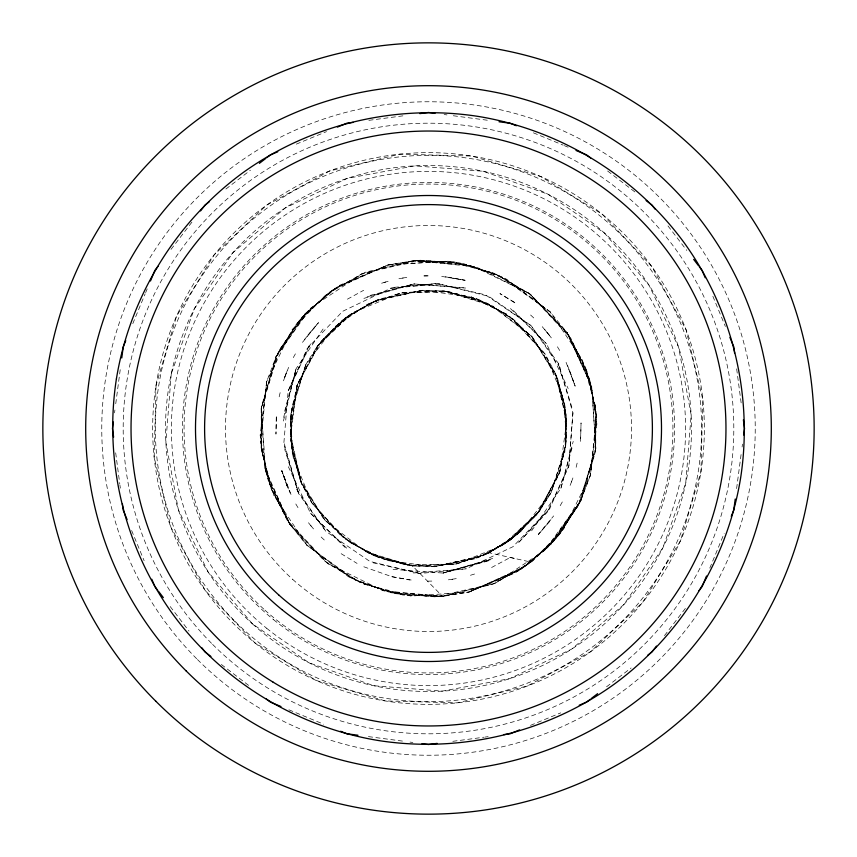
<?xml version="1.0" encoding="UTF-8"?>
<svg xmlns="http://www.w3.org/2000/svg" width="857" height="857" viewBox="0 0 857 857"><rect width="100%" height="100%" fill="white"/><g stroke="black" fill="none" stroke-linecap="round" stroke-linejoin="round"><path stroke-width="0.64" stroke-dasharray="4.29 3.21" d="M276.265 417.241L275.954 434.092L276.586 413.47M580.607 441.387L581.046 422.908L580.585 441.644M572.904 412.656L568.844 466.015L549.84 508.383L518.624 542.438M283.903 442.566L288.156 390.985L307.16 348.617L342.639 311.316L390.813 288.198L437.016 283.474L485.49 294.872L531.169 325.714L558.357 363.357L572.508 409.357M326.496 294.401L292.076 329.624L266.666 381.633L260.71 443.744L269.419 484.001L286.956 519.899L327.535 563.381L363.368 583.885L402.897 595.026L442.566 596.397L468.833 592.091L515.261 572.926L547.805 547.462L580.939 500.274L590.334 475.367L596.911 423.679L590.687 382.843L566.873 332.377L550.012 311.777L506.605 279.211L467.954 264.695L414.434 260.603L388.167 264.909L339.95 285.156L307.738 311.005L276.061 356.726L266.666 381.633L260.153 435.41L266.891 476.138L290.127 524.623L306.988 545.223L348.553 576.804L387.043 591.801L442.566 596.397L493.011 584.153L528.908 563.799L558.689 535.454L580.135 501.956L590.334 475.367L596.74 419.502L589.509 378.88L566.873 332.377L530.89 294.69L495.292 273.822L455.838 262.253L416.116 260.474L388.167 264.909L336.672 287.245L305.081 313.801L276.061 356.726L261.439 406.636L261.139 447.9L270.823 487.858L289.12 523.166L306.988 545.223L352.248 578.743L391.06 592.776L442.566 596.397L494.821 583.381L530.504 562.599L559.921 533.932L580.939 500.274L595.283 452.41L596.097 411.167L586.895 371.07L568.962 335.462L529.465 293.619L493.632 273.115L454.103 261.974L414.434 260.603L365.907 272.076L329.774 291.969L299.629 319.972L277.732 353.288L261.203 408.5L261.364 449.786L271.487 489.593L290.127 524.623L324.482 561.035L359.801 582.342L399.137 594.404L438.934 596.665L468.833 592.091L518.817 570.73L550.697 544.495L580.939 500.274L595.797 448.5L595.636 407.214L585.513 367.407L566.873 332.377L529.465 293.619L475.967 266.838L414.434 260.603L362.179 273.619L326.496 294.401L297.079 323.068L276.061 356.726L261.203 408.5L264.813 468.415M266.666 381.633L260.378 439.577L268.112 480.091L290.127 524.623L327.535 563.381L383.036 590.73L442.566 596.397L412.463 565.899L365.478 551.651L325.274 520.585L301.482 483.305L292.194 452.078L290.534 418.398L297.133 385.147L317.529 345.907L339.918 322.243L368.264 303.967L400.358 293.051L444.537 291.101L476.235 298.665L506.23 314.069L531.726 336.415L555.518 373.695L564.806 404.922L566.466 438.602L559.867 471.853L539.471 511.093L517.082 534.757L488.736 553.033L456.642 563.949L412.463 565.899L380.765 558.336L350.77 542.931L325.274 520.585L299.704 478.988L291.444 447.236L290.984 413.428L305.906 364.418L317.529 345.907L347.685 316.222L377.401 299.95L422.705 290.287L444.537 291.101L483.841 301.718L512.989 318.965L545.298 354.37L555.518 373.695L566.156 414.799L565.352 448.672L551.094 492.582L539.471 511.093L510.686 539.771L481.195 556.407L434.295 566.713L412.463 565.899L371.606 554.597L342.661 536.985L311.702 502.63L301.482 483.305L291.026 443.883L291.401 410.021L305.906 364.418L334.83 326.71L368.264 303.967M374.445 301.161L345.146 318.097L321.45 340.882L297.133 385.147L290.437 437.113L301.482 483.305L323.196 518.206L348.146 541.11L377.841 557.221L409.496 565.524L434.295 566.713L474.789 558.86L505.127 543.67L539.471 511.093L558.818 474.917L566.188 441.858L565.32 408.093L556.696 376.512L531.726 336.415L493.032 306.142L444.537 291.101L403.615 292.419L371.306 302.542L342.479 320.164L319.425 343.411L297.133 385.147L290.266 433.717L301.482 483.305L290.684 440.509L291.905 406.625L305.906 364.418M114.538 412.86L114.913 410.032M115.749 403.711L120.387 368.424M736.613 488.576L741.251 453.289M742.087 446.968L742.462 444.14M363.368 583.885L410.996 596.076L468.833 592.091L525.523 566.241L556.043 538.592L578.379 505.459L595.797 448.5L591.684 386.571L566.873 332.377L591.759 386.85L595.797 448.5L578.507 505.223L551.308 543.852L531.104 562.138L489.293 552.765L508.533 541.335L536.707 514.682L559.867 471.853L566.659 421.58M290.277 433.953L297.133 385.147M279.168 396.823L280.389 391.52M576.14 467.29L577.832 460.177M283.421 421.012L296.094 368.714L324.139 327.438M283.646 417.413L296.094 368.714L283.967 413.824M531.629 530.815L560.907 488.286L573.204 441.387M560.907 488.286L572.84 444.965M283.485 380.819L287.213 370.717M572.926 477.938L570.473 484.591M284.599 377.562L288.627 367.353M284.685 377.326L286.281 373.02L285.863 374.113M571.694 481.409L569.091 487.976M132.814 323.614L145.144 293.844M145.658 292.623L147.179 288.927M709.821 568.073L724.186 533.386M309.002 345.885L288.156 390.985L310.962 343.111M559.867 471.853L536.568 514.853L513.193 537.875L484.13 555.154L434.295 566.713L387.107 560.499L350.77 542.931M293.308 357.605L296.801 351.316M560.199 505.684L562.856 500.97M580.939 500.274L553.504 541.463L522.32 568.448L468.833 592.091L522.074 568.609L553.311 541.678L580.939 500.274L544.838 550.365L494.821 583.381L435.002 596.858L395.098 593.644L356.009 580.585L306.988 545.223L273.876 495.432L261.364 449.786M279.403 350.031L302.125 317.069L332.955 289.73L388.167 264.909L447.75 261.117L493.632 273.115M276.061 356.726L310.663 308.07L362.179 273.619L420.026 260.228L459.888 262.96L499.106 275.526L550.012 311.777L582.299 359.704L595.636 407.214M171.025 249.376L192.514 221.374M664.486 635.626L685.975 607.624M302.478 342.35L318.504 322.65L306.538 336.683M549.358 521.763L538.496 534.35L553.643 515.925M304.396 339.608L318.504 322.65M538.496 534.35L551.544 518.86M519.224 541.956L547.162 512.315L568.844 466.015L572.937 412.903L558.357 363.357M549.84 508.383L512.914 546.734L466.187 568.802L419.984 573.526L373.159 562.824M530.504 562.599L563.724 529.015L590.334 475.367L596.472 415.334L588.245 374.948L571.105 338.761L529.465 293.619L471.971 265.713L414.434 260.603L463.926 263.785L502.877 277.325L550.012 311.777M539.471 511.093L510.493 539.91L480.97 556.493L434.295 566.713L478.002 557.671L507.933 541.753L539.471 511.093L502.266 545.523L456.642 563.949L406.304 565.042L374.713 555.947L345.382 539.074L311.702 502.63L300.914 481.966L291.937 450.578L290.652 416.845L297.625 383.69L317.529 345.907L347.878 316.094L377.616 299.864L422.705 290.287L445.908 291.262L477.595 299.168L507.451 314.905L532.7 337.508L555.518 373.695L566.456 418.184L564.817 452.067L551.094 492.582L538.55 512.315L515.839 535.775L487.258 553.74L455.046 564.26L412.463 565.899L368.531 553.161L339.993 534.822L311.702 502.63L293.169 457.167L290.534 418.398M321.3 341.065L344.953 318.236L374.22 301.257L422.705 290.287L471.479 297.015L506.23 314.069L471.264 296.94M333.191 289.559L302.317 316.854L279.532 349.795L261.203 408.5L265.766 472.153L290.127 524.623L264.738 468.136M304.888 314.016L336.426 287.395L388.167 264.909L448.029 261.149M225.916 189.022L250.437 170.211M606.563 686.789L631.084 667.978M488.736 553.033L520.938 531.415L551.094 492.582L565.813 445.276L565.781 411.435L557.875 379.522L531.726 336.415L490 304.589L444.537 291.101L486.937 303.11L515.678 321.086L545.298 354.37L563.477 398.194L566.466 438.602M347.385 299.179L363.679 290.287M491.607 567.505L509.615 557.821M296.308 144.126L326.474 131.635M530.526 725.365L560.692 712.874M470.45 575.272L475.731 573.665M388.103 281.289L381.269 283.335L388.35 281.225M393.074 569.391L442.93 573.054L494.478 557.928M363.904 298.375L414.07 283.946L465.383 287.984M488.211 560.939L442.93 573.054L491.479 559.417M442.93 573.054L491.254 559.525M367.15 296.811L414.07 283.946L465.619 288.048M370.438 295.333L414.07 283.946M422.705 290.287L380.604 298.718L350.459 314.273L317.529 345.907L353.298 312.387L400.358 293.051L449.1 291.712L480.723 300.4L510.247 316.897L545.298 354.37M398.933 278.739L406.175 277.486M456.256 578.604L449.014 579.771M402.554 278.064L409.796 276.993M452.635 579.236L445.404 580.21M368.885 120.334L404.172 115.684M452.828 741.316L484.194 737.181M485.223 737.052L488.115 736.666M394.188 287.331L437.016 283.474L488.769 296.318L531.169 325.714L561.185 369.335M390.813 288.198L441.837 283.838M413.481 573.001L466.187 568.802M427.514 581.153L434.617 581.035M423.915 275.911L429.486 275.847L424.161 275.911M444.14 114.538L446.968 114.913M453.289 115.749L488.576 120.387M368.424 736.613L403.711 741.251M410.032 742.087L412.86 742.462M441.719 276.425L465.169 280.314L448.918 277.218M363.839 566.777L391.831 576.686L413.481 580.414M445.319 276.779L465.169 280.314M391.831 576.686L409.882 580.018M510.194 557.457L515.603 558.668M419.984 573.526L369.87 561.421L325.831 531.286L298.643 493.643L284.738 449.411M533.386 132.814L563.156 145.144M564.377 145.658L568.073 147.179M288.927 709.821L323.614 724.186M514.296 302.242L499.931 293.587L517.403 304.406M341.15 553.686L357.069 563.413M607.624 171.025L635.626 192.514M221.374 664.486L249.376 685.975M530.601 315.012L534.511 318.665M321.15 537.028L326.399 541.988M288.348 466.733L310.523 513.279L348.038 549.455M510.461 308.552L546.477 343.721L568.18 388.575M310.523 513.279L345.06 547.419M513.407 310.62L546.477 343.721M542.245 326.688L549.294 335.162M313.533 528.919L308.831 523.273M544.677 329.474L551.34 337.872M311.145 526.123L306.602 520.381M547.023 332.302L551.49 338.076M667.978 225.916L686.789 250.437M170.211 606.563L189.022 631.084M296.522 489.218L325.831 531.286M557.446 346.796L561.196 353.03M295.804 503.97L298.611 508.694M712.874 296.308L725.365 326.474M131.635 530.526L144.126 560.692M287.245 486.38L281.835 470.836L291.712 496.257M566.081 362.361L575.165 386.164L569.059 368.938M287.341 486.615L281.835 470.836L290.148 493.011M567.602 365.628L575.165 386.164M281.835 470.836L288.659 489.722M284.267 445.876L298.643 493.643L283.881 442.319M555.518 373.695L566.648 421.344M736.666 368.885L741.316 404.172M115.684 452.828L119.819 484.194M119.948 485.223L120.334 488.115M156.06 385.254L154.153 457.242L170.939 527.269L205.284 590.559L254.829 642.814L316.212 680.458L385.254 700.94L457.242 702.847L527.269 686.061L590.559 651.716L642.814 602.171L680.458 540.788L700.94 471.746L702.847 399.758L686.061 329.731L651.716 266.441L602.171 214.186L540.788 176.542L471.746 156.06L399.758 154.153L329.731 170.939L266.441 205.284L214.186 254.829L176.542 316.212L156.06 385.254M171.271 373.759L165.862 442.201L178.363 509.711L207.908 571.683L252.483 623.907L309.056 662.804L373.759 685.729L442.201 691.138L509.711 678.637L571.683 649.092L623.907 604.517L662.804 547.944L685.729 483.241L691.138 414.799L678.637 347.289L649.092 285.317L604.517 233.093L547.944 194.196L483.241 171.271L414.799 165.862L347.289 178.363L285.317 207.908L233.093 252.483L194.196 309.056L171.271 373.759M235.343 621.657A273.169 273.169 0 0 0 692.36 499.203A273.169 273.169 0 0 0 357.798 164.64A273.169 273.169 0 0 0 235.343 621.657M212.611 644.389A305.306 305.306 0 0 0 723.404 507.515A305.306 305.306 0 0 0 349.485 133.596A305.306 305.306 0 0 0 212.611 644.389M197.464 659.536A326.731 326.731 0 0 0 744.101 513.064A326.731 326.731 0 0 0 343.936 112.899A326.731 326.731 0 0 0 197.464 659.536M273.576 619.675A246.077 246.077 0 0 0 671.534 467.076A246.077 246.077 0 0 0 340.39 198.738A246.077 246.077 0 0 0 273.576 619.675M266.634 628.245A257.1 257.1 0 0 0 682.418 468.811A257.1 257.1 0 0 0 336.447 188.444A257.1 257.1 0 0 0 266.634 628.245M254.829 642.814A275.847 275.847 0 0 0 700.94 471.746A275.847 275.847 0 0 0 329.731 170.939A275.847 275.847 0 0 0 254.829 642.814M292.633 579.332A203.002 203.002 0 0 0 627.056 470.75A203.002 203.002 0 0 0 365.81 235.418A203.002 203.002 0 0 0 292.633 579.332M264.899 610.12A244.438 244.438 0 0 0 667.582 479.374A244.438 244.438 0 0 0 353.02 196.007A244.438 244.438 0 0 0 264.899 610.12M252.483 623.907A262.992 262.992 0 0 0 685.729 483.241A262.992 262.992 0 0 0 347.289 178.363A262.992 262.992 0 0 0 252.483 623.907"/><path stroke-width="1.29" d="M113.338 422.008L112.481 428.5L113.617 437.145M121.769 357.969L123.247 346.71L125.754 340.668M735.231 499.031L733.753 510.29L731.246 516.332M743.662 434.992L744.519 428.5L743.383 419.855M150.478 280.978L154.817 270.491L157.999 266.345M706.522 576.022L702.183 586.509L699.001 590.655M200.538 210.908L205.037 205.037L209.183 201.856M656.462 646.092L651.963 651.963L647.817 655.144M259.392 163.333L265.67 158.524M266.709 157.72L270.491 154.817L277.754 151.807M590.291 699.28L586.509 702.183L579.246 705.193M591.33 698.476L597.608 693.667M337.433 127.093L346.71 123.247L353.191 122.39M519.567 729.907L510.29 733.753L503.809 734.61M419.855 113.617L428.5 112.481L434.992 113.338M437.145 743.383L428.5 744.519L422.008 743.662M499.031 121.769L510.29 123.247L516.332 125.754M357.969 735.231L346.71 733.753L340.668 731.246M576.022 150.478L586.509 154.817L590.655 157.999M280.978 706.522L270.491 702.183L266.345 699.001M646.092 200.538L651.963 205.037L655.144 209.183M210.908 656.462L205.037 651.963L201.856 647.817M693.667 259.392L698.476 265.67M699.28 266.709L702.183 270.491L705.193 277.754M157.72 590.291L154.817 586.509L151.807 579.246M158.524 591.33L163.333 597.608M729.907 337.433L733.753 346.71L734.61 353.191M127.093 519.567L123.247 510.29L122.39 503.809M116.391 378.955C103.697 460.916 124.297 546.862 172.771 614.158C221.749 681.09 297.09 727.304 378.955 740.609C460.916 753.303 546.862 732.703 614.158 684.229C681.09 635.251 727.304 559.91 740.609 478.045C753.303 396.084 732.703 310.138 684.229 242.842C635.251 175.91 559.91 129.696 478.045 116.391C396.084 103.697 310.138 124.297 242.842 172.771C175.91 221.749 129.696 297.09 116.391 378.955M186.108 670.892A342.8 342.8 0 0 0 759.623 517.221A342.8 342.8 0 0 0 339.779 97.377A342.8 342.8 0 0 0 186.108 670.892M155.803 701.197A385.65 385.65 0 0 0 801.006 528.308A385.65 385.65 0 0 0 328.692 55.994A385.65 385.65 0 0 0 155.803 701.197M281.803 609.52A232.997 232.997 0 0 0 658.615 465.03A232.997 232.997 0 0 0 345.082 210.951A232.997 232.997 0 0 0 281.803 609.52M272.987 682.076A297.465 297.465 0 0 0 725.858 436.384A297.465 297.465 0 0 0 286.656 167.029A297.465 297.465 0 0 0 272.987 682.076M278.654 594.854A223.891 223.891 0 0 0 647.485 475.099A223.891 223.891 0 0 0 359.362 215.546A223.891 223.891 0 0 0 278.654 594.854"/></g></svg>
